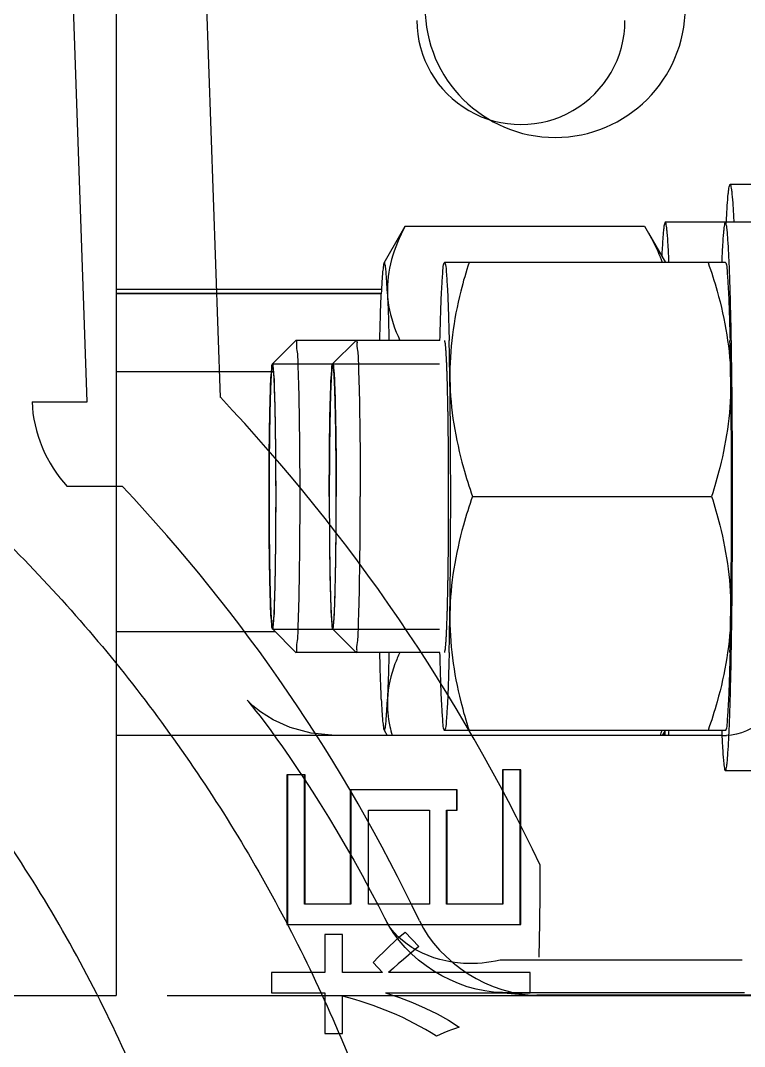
# Model space of a CAD drawing. Extents: x 59521 to 184406, y -1257 to 56672.
# Drawn here: x 73975.96 to 74003.79, y 10338.2 to 10377.66 of the extents above; entities that cross this region are included whole.
import ezdxf

# ---------------------------------------------------------------- set-up
doc = ezdxf.new("R2010")
doc.units = 0
doc.header["$MEASUREMENT"] = 0
doc.layers.get('0').update_dxf_attribs({"linetype": 'CONTINUOUS'})
doc.layers.add('00_BUW_DATUM', color=7, linetype='CONTINUOUS')
doc.layers.add('03-JI-ZHUN-XIAN', color=7, linetype='CONTINUOUS')

# ---------------------------------------------------------------- blocks, each defined once
blk = doc.blocks.new('hu88')
at = {"color": 87, "linetype": 'Continuous'}
for p, q in [((-162.009, -1026.09), (-162.009, -1027.527)), ((-161.327, -1026.09), (-162.009, -1026.09)), ((-161.327, -1027.651), (-161.327, -1026.09)), ((-155.262, -1027.553), (-196.76, -1027.553)), ((-184.228, -1027.564), (-169.474, -1027.564)), ((-167.748, -1027.686), (-169.073, -1027.58)), ((-153.31, -1087.553), (-153.31, -1027.553)), ((-58.036, -1027.553), (-153.31, -1027.553)), ((-168.149, -1027.67), (-177.456, -1027.67)), ((-169.221, -1027.651), (-169.221, -1028.431)), ((-163.662, -1027.651), (-169.221, -1027.651)), ((-159.281, -1027.651), (-161.327, -1027.651)), ((-159.281, -1028.431), (-159.281, -1027.651)), ((-169.221, -1028.431), (-163.77, -1028.431)), ((-163.538, -1028.431), (-163.179, -1028.821)), ((-163.538, -1028.431), (-162.009, -1028.431)), ((-162.009, -1028.431), (-162.009, -1029.894)), ((-161.327, -1029.894), (-161.327, -1028.431)), ((-161.327, -1028.431), (-159.281, -1028.431)), ((-177.37, -1028.906), (-168.063, -1028.906)), ((-164.409, -1029.992), (-164.933, -1029.431)), ((-162.009, -1029.894), (-161.327, -1029.894)), ((-168.854, -1030.285), (-168.854, -1036.236)), ((-159.865, -1030.285), (-168.854, -1030.285)), ((-168.831, -1030.285), (-168.831, -1036.236)), ((-159.888, -1036.041), (-159.888, -1030.285)), ((-159.865, -1036.041), (-159.865, -1030.285)), ((-168.172, -1036.236), (-168.172, -1031.065)), ((-168.172, -1031.065), (-166.005, -1031.065)), ((-168.149, -1036.236), (-168.149, -1031.065)), ((-166.028, -1031.065), (-166.028, -1034.675)), ((-166.005, -1031.065), (-166.005, -1034.675)), ((-165.346, -1034.675), (-165.346, -1031.065)), ((-165.346, -1031.065), (-163.007, -1031.065)), ((-163.007, -1031.065), (-163.007, -1034.675)), ((-162.325, -1035.455), (-162.325, -1031.065)), ((-162.325, -1031.065), (-160.548, -1031.065)), ((-162.302, -1035.455), (-162.302, -1031.065)), ((-160.571, -1031.065), (-160.571, -1036.041)), ((-160.548, -1031.065), (-160.548, -1036.041)), ((-166.418, -1034.675), (-166.418, -1035.455)), ((-166.005, -1034.675), (-166.418, -1034.675)), ((-166.395, -1034.675), (-166.395, -1035.455)), ((-163.007, -1034.675), (-165.346, -1034.675)), ((-166.418, -1035.455), (-162.302, -1035.455)), ((-168.854, -1036.236), (-168.149, -1036.236)), ((-160.571, -1036.041), (-159.865, -1036.041)), ((-176.589, -1037.553), (-176.767, -1037.553)), ((-176.589, -1037.553), (-153.31, -1037.553)), ((-162.529, -1040.747), (-160.215, -1040.747)), ((-159.316, -1041.647), (-165.734, -1041.647)), ((-153.31, -1041.553), (-159.408, -1041.553)), ((-161.496, -1046.747), (-161.497, -1046.186)), ((-161.497, -1047.308), (-161.496, -1046.747)), ((-153.546, -1047.129), (-151.426, -1047.129)), ((-152.188, -1050.384), (-151.24, -1077.553)), ((-150.069, -1050.384), (-152.188, -1050.384)), ((-157.314, -1050.558), (-156.372, -1077.553)), ((-153.31, -1051.553), (-159.316, -1051.553)), ((-159.316, -1051.847), (-165.734, -1051.847)), ((-162.525, -1052.747), (-160.215, -1052.747)), ((-153.31, -1054.553), (-163.496, -1054.553)), ((-153.31, -1054.715), (-163.496, -1054.715))]:
    blk.add_line(p, q, dxfattribs=at)
for points in [[(-166.493, -1026.332), (-166.344, -1026.282), (-166.196, -1026.229), (-166.05, -1026.174), (-165.904, -1026.116), (-165.759, -1026.055), (-165.615, -1025.992)], [(-163.662, -1027.651), (-164.192, -1027.473), (-164.7, -1027.28), (-165.187, -1027.069), (-165.649, -1026.842), (-166.084, -1026.596), (-166.493, -1026.332)], [(-164.933, -1029.431), (-164.735, -1029.269), (-164.538, -1029.106), (-164.343, -1028.94), (-164.15, -1028.772), (-163.959, -1028.602), (-163.77, -1028.431)], [(-163.179, -1028.821), (-163.384, -1029.032), (-163.589, -1029.236), (-163.793, -1029.436), (-163.997, -1029.628), (-164.203, -1029.814), (-164.409, -1029.992)], [(-161.718, -1037.553), (-160.8, -1037.638), (-159.996, -1037.861), (-159.344, -1038.159), (-158.856, -1038.466), (-158.561, -1038.698), (-158.413, -1038.832), (-158.339, -1038.906), (-158.337, -1038.908), (-158.372, -1038.868), (-158.446, -1038.781), (-158.548, -1038.657), (-158.679, -1038.493), (-158.835, -1038.292), (-159.017, -1038.053), (-159.221, -1037.779), (-159.447, -1037.467), (-159.693, -1037.121), (-159.958, -1036.74), (-160.238, -1036.326), (-160.533, -1035.883), (-160.836, -1035.414), (-161.148, -1034.921), (-161.466, -1034.406), (-161.788, -1033.871), (-162.112, -1033.32), (-162.435, -1032.754), (-162.756, -1032.178), (-163.074, -1031.592), (-163.384, -1031.003), (-163.688, -1030.413)]]:
    blk.add_lwpolyline(points, dxfattribs=at)
for centre, radius, start, end in [((-6.545, -1032.564), 163.059, 178.75757, 179.99998), ((-106.231, -1002.561), 65, 205.37866, 223.28794), ((-106.36, -1002.562), 70, 205.37872, 223.28788), ((-170.177, -1065.553), 5, 90.0178, 269.9822), ((-170.18, -1065.553), 5, 270.0178, 89.9822), ((-168.864, -1065.051), 3.999, 359.9826, 180.0174)]:
    blk.add_arc(centre, radius, start, end, dxfattribs=at)
for points, knots in [([(-134.943, -957.197), (-137.363, -958.891), (-141.938, -962.673), (-147.798, -969.359), (-152.517, -976.892), (-155.973, -985.075), (-158.082, -993.702), (-158.791, -1002.552), (-158.083, -1011.403), (-155.974, -1020.03), (-152.517, -1028.213), (-147.798, -1035.746), (-141.938, -1042.432), (-137.363, -1046.214), (-134.943, -1047.908)], [0, 0, 0, 0, 0.083453, 0.16684, 0.250175, 0.333472, 0.416741, 0.499998, 0.583254, 0.666524, 0.749822, 0.833158, 0.916546, 1, 1, 1, 1]), ([(-176.767, -967.553), (-178.213, -967.553), (-181.426, -963.582), (-181.117, -970.842), (-181.018, -974.46), (-180.906, -979.567), (-180.829, -984.499), (-180.763, -990.553), (-180.722, -997.576), (-180.715, -1004.964), (-180.745, -1011.971), (-180.795, -1017.991), (-180.87, -1023.058), (-180.938, -1028.096), (-181.171, -1033.082), (-181.038, -1036.976), (-182.462, -1044.151), (-178.774, -1037.553), (-176.767, -1037.553)], [0, 0, 0, 0, 0.05044, 0.094985, 0.161729, 0.208494, 0.266121, 0.335965, 0.418951, 0.511411, 0.593648, 0.663348, 0.721648, 0.769866, 0.841134, 0.886547, 0.929968, 1, 1, 1, 1]), ([(-139.855, -1052.553), (-142.198, -1050.998), (-146.671, -1047.554), (-152.584, -1041.502), (-157.592, -1034.678), (-161.594, -1027.219), (-164.51, -1019.273), (-166.283, -1010.997), (-166.679, -1005.365), (-166.679, -1002.553)], [0, 0, 0, 0, 0.142835, 0.285681, 0.428537, 0.571399, 0.714266, 0.857134, 1, 1, 1, 1]), ([(-168.063, -1028.906), (-167.601, -1028.81), (-166.005, -1028.613), (-164.112, -1029.46), (-163.637, -1030.519)], [0, 0, 0, 0, 0.288821, 1, 1, 1, 1]), ([(-165.928, -1040.747), (-165.93, -1040.756), (-165.936, -1040.775), (-165.942, -1040.799), (-165.947, -1040.818), (-165.95, -1040.83), (-165.953, -1040.84), (-165.955, -1040.847), (-165.956, -1040.853), (-165.957, -1040.857), (-165.958, -1040.86), (-165.958, -1040.86), (-165.959, -1040.867), (-165.959, -1040.873), (-165.961, -1040.886), (-165.962, -1040.903), (-165.964, -1040.925), (-165.966, -1040.953), (-165.969, -1040.988), (-165.973, -1041.03), (-165.977, -1041.073), (-165.98, -1041.108), (-165.982, -1041.136), (-165.984, -1041.157), (-165.986, -1041.175), (-165.987, -1041.187), (-165.987, -1041.195), (-165.988, -1041.199), (-165.988, -1041.208), (-165.989, -1041.219), (-165.99, -1041.24), (-165.991, -1041.268), (-165.993, -1041.303), (-165.995, -1041.348), (-165.998, -1041.406), (-166.001, -1041.474), (-166.005, -1041.543), (-166.007, -1041.6), (-166.01, -1041.646), (-166.011, -1041.681), (-166.013, -1041.709), (-166.014, -1041.729), (-166.014, -1041.741), (-166.015, -1041.748), (-166.015, -1041.761), (-166.016, -1041.777), (-166.017, -1041.804), (-166.018, -1041.844), (-166.019, -1041.891), (-166.021, -1041.954), (-166.024, -1042.032), (-166.027, -1042.127), (-166.03, -1042.221), (-166.033, -1042.315), (-166.035, -1042.394), (-166.037, -1042.449), (-166.038, -1042.481), (-166.039, -1042.503), (-166.04, -1042.533), (-166.04, -1042.57), (-166.042, -1042.636), (-166.044, -1042.73), (-166.046, -1042.844), (-166.049, -1042.957), (-166.051, -1043.07), (-166.054, -1043.183), (-166.056, -1043.277), (-166.057, -1043.343), (-166.058, -1043.381), (-166.058, -1043.408), (-166.059, -1043.442), (-166.059, -1043.484), (-166.061, -1043.56), (-166.062, -1043.667), (-166.064, -1043.796), (-166.066, -1043.968), (-166.069, -1044.14), (-166.071, -1044.29), (-166.072, -1044.377), (-166.073, -1044.44), (-166.073, -1044.511), (-166.074, -1044.604), (-166.075, -1044.768), (-166.077, -1045.001), (-166.079, -1045.234), (-166.081, -1045.397), (-166.081, -1045.491), (-166.082, -1045.56), (-166.082, -1045.635), (-166.082, -1045.734), (-166.083, -1045.907), (-166.083, -1046.154), (-166.084, -1046.45), (-166.085, -1046.648), (-166.085, -1046.747)], [0, 0, 0, 0, 0.03125, 0.0625, 0.078125, 0.09375, 0.101562, 0.109375, 0.117188, 0.121094, 0.123047, 0.125, 0.126953, 0.128906, 0.132812, 0.140625, 0.148438, 0.15625, 0.171875, 0.1875, 0.203125, 0.21875, 0.226562, 0.234375, 0.242188, 0.246094, 0.248047, 0.25, 0.251953, 0.253906, 0.257812, 0.265625, 0.273438, 0.28125, 0.296875, 0.3125, 0.328125, 0.34375, 0.351562, 0.359375, 0.367188, 0.371094, 0.373047, 0.375, 0.376953, 0.378906, 0.382812, 0.390625, 0.398438, 0.40625, 0.421875, 0.4375, 0.453125, 0.46875, 0.484375, 0.492188, 0.496094, 0.5, 0.503906, 0.507812, 0.515625, 0.53125, 0.546875, 0.5625, 0.578125, 0.59375, 0.609375, 0.617188, 0.621094, 0.625, 0.628906, 0.632812, 0.640625, 0.65625, 0.671875, 0.6875, 0.71875, 0.734375, 0.742188, 0.75, 0.757812, 0.765625, 0.78125, 0.8125, 0.84375, 0.859375, 0.867188, 0.875, 0.882812, 0.890625, 0.90625, 0.9375, 0.96875, 1, 1, 1, 1]), ([(-161.654, -1041.737), (-161.656, -1041.758), (-161.66, -1041.799), (-161.665, -1041.86), (-161.67, -1041.911), (-161.674, -1041.952), (-161.676, -1041.978), (-161.677, -1041.996), (-161.678, -1042.006), (-161.679, -1042.013), (-161.679, -1042.017), (-161.68, -1042.026), (-161.681, -1042.041), (-161.682, -1042.071), (-161.684, -1042.114), (-161.688, -1042.183), (-161.691, -1042.251), (-161.694, -1042.32), (-161.697, -1042.371), (-161.699, -1042.414), (-161.701, -1042.448), (-161.702, -1042.471), (-161.703, -1042.486), (-161.704, -1042.51), (-161.705, -1042.549), (-161.707, -1042.63), (-161.711, -1042.744), (-161.716, -1042.881), (-161.719, -1042.984), (-161.721, -1043.052), (-161.722, -1043.087), (-161.723, -1043.114), (-161.724, -1043.143), (-161.724, -1043.171), (-161.725, -1043.207), (-161.726, -1043.264), (-161.728, -1043.363), (-161.732, -1043.505), (-161.735, -1043.647), (-161.737, -1043.761), (-161.739, -1043.833), (-161.74, -1043.888), (-161.741, -1043.952), (-161.742, -1044.064), (-161.745, -1044.223), (-161.747, -1044.415), (-161.75, -1044.575), (-161.751, -1044.686), (-161.752, -1044.742), (-161.752, -1044.774), (-161.753, -1044.81), (-161.753, -1044.854), (-161.754, -1044.924), (-161.755, -1045.048), (-161.756, -1045.224), (-161.758, -1045.436), (-161.759, -1045.613), (-161.76, -1045.754), (-161.761, -1045.902), (-161.761, -1046.085), (-161.762, -1046.379), (-161.762, -1046.6), (-161.763, -1046.747)], [0, 0, 0, 0, 0.03125, 0.0625, 0.09375, 0.109375, 0.125, 0.132812, 0.136719, 0.140625, 0.142578, 0.144531, 0.148438, 0.15625, 0.171875, 0.1875, 0.21875, 0.234375, 0.25, 0.265625, 0.273438, 0.28125, 0.285156, 0.289062, 0.296875, 0.3125, 0.34375, 0.375, 0.40625, 0.414062, 0.421875, 0.429688, 0.433594, 0.4375, 0.445312, 0.453125, 0.46875, 0.5, 0.53125, 0.546875, 0.5625, 0.570312, 0.578125, 0.59375, 0.625, 0.65625, 0.6875, 0.703125, 0.710938, 0.714844, 0.71875, 0.726562, 0.734375, 0.75, 0.78125, 0.8125, 0.84375, 0.859375, 0.875, 0.90625, 0.9375, 1, 1, 1, 1]), ([(-161.497, -1046.186), (-161.497, -1046.039), (-161.499, -1045.818), (-161.5, -1045.524), (-161.501, -1045.341), (-161.502, -1045.192), (-161.504, -1045.053), (-161.506, -1044.878), (-161.508, -1044.668), (-161.51, -1044.493), (-161.512, -1044.371), (-161.512, -1044.301), (-161.513, -1044.258), (-161.513, -1044.222), (-161.514, -1044.192), (-161.515, -1044.138), (-161.517, -1044.031), (-161.52, -1043.878), (-161.523, -1043.694), (-161.526, -1043.557), (-161.527, -1043.465), (-161.528, -1043.419), (-161.529, -1043.373), (-161.53, -1043.336), (-161.531, -1043.296), (-161.533, -1043.244), (-161.535, -1043.153), (-161.539, -1043.024), (-161.543, -1042.894), (-161.545, -1042.803), (-161.547, -1042.751), (-161.548, -1042.718), (-161.549, -1042.693), (-161.549, -1042.666), (-161.55, -1042.643), (-161.552, -1042.613), (-161.553, -1042.575), (-161.555, -1042.526), (-161.559, -1042.449), (-161.562, -1042.371), (-161.565, -1042.293), (-161.568, -1042.235), (-161.57, -1042.187), (-161.572, -1042.153), (-161.572, -1042.133), (-161.573, -1042.122), (-161.575, -1042.105), (-161.576, -1042.08), (-161.579, -1042.048), (-161.582, -1042.01), (-161.585, -1041.96), (-161.589, -1041.909), (-161.593, -1041.858), (-161.595, -1041.826), (-161.597, -1041.804), (-161.598, -1041.793), (-161.598, -1041.787), (-161.599, -1041.785), (-161.599, -1041.781), (-161.6, -1041.777), (-161.602, -1041.768), (-161.605, -1041.755), (-161.609, -1041.735), (-161.614, -1041.71), (-161.619, -1041.679), (-161.623, -1041.659), (-161.625, -1041.649)], [0, 0, 0, 0, 0.0625, 0.09375, 0.125, 0.140625, 0.15625, 0.1875, 0.21875, 0.25, 0.265625, 0.273438, 0.28125, 0.285156, 0.289062, 0.296875, 0.3125, 0.34375, 0.375, 0.40625, 0.414062, 0.421875, 0.429688, 0.4375, 0.445312, 0.453125, 0.46875, 0.5, 0.53125, 0.546875, 0.554688, 0.5625, 0.566406, 0.570312, 0.578125, 0.585938, 0.59375, 0.609375, 0.625, 0.65625, 0.671875, 0.6875, 0.703125, 0.710938, 0.714844, 0.71875, 0.726562, 0.734375, 0.75, 0.765625, 0.78125, 0.8125, 0.828125, 0.84375, 0.851562, 0.855469, 0.857422, 0.859375, 0.863281, 0.867188, 0.875, 0.890625, 0.90625, 0.9375, 0.96875, 1, 1, 1, 1]), ([(-159.316, -1041.647), (-159.318, -1041.655), (-159.322, -1041.671), (-159.328, -1041.691), (-159.332, -1041.708), (-159.335, -1041.718), (-159.337, -1041.726), (-159.338, -1041.732), (-159.34, -1041.737), (-159.341, -1041.74), (-159.341, -1041.743), (-159.342, -1041.743), (-159.342, -1041.749), (-159.342, -1041.754), (-159.343, -1041.765), (-159.345, -1041.78), (-159.346, -1041.798), (-159.348, -1041.822), (-159.351, -1041.852), (-159.354, -1041.888), (-159.357, -1041.924), (-159.36, -1041.954), (-159.362, -1041.978), (-159.363, -1041.996), (-159.365, -1042.01), (-159.366, -1042.023), (-159.367, -1042.03), (-159.367, -1042.047), (-159.368, -1042.066), (-159.369, -1042.09), (-159.371, -1042.119), (-159.373, -1042.158), (-159.375, -1042.207), (-159.378, -1042.265), (-159.381, -1042.324), (-159.383, -1042.372), (-159.385, -1042.411), (-159.387, -1042.441), (-159.388, -1042.465), (-159.389, -1042.485), (-159.39, -1042.497), (-159.39, -1042.519), (-159.391, -1042.546), (-159.392, -1042.579), (-159.393, -1042.619), (-159.395, -1042.673), (-159.397, -1042.74), (-159.401, -1042.847), (-159.404, -1042.953), (-159.407, -1043.047), (-159.409, -1043.094), (-159.409, -1043.121), (-159.41, -1043.139), (-159.411, -1043.165), (-159.411, -1043.197), (-159.412, -1043.253), (-159.414, -1043.333), (-159.416, -1043.429), (-159.419, -1043.557), (-159.422, -1043.685), (-159.424, -1043.798), (-159.425, -1043.854), (-159.426, -1043.886), (-159.427, -1043.909), (-159.427, -1043.937), (-159.427, -1043.974), (-159.428, -1044.038), (-159.43, -1044.129), (-159.431, -1044.239), (-159.433, -1044.385), (-159.435, -1044.531), (-159.437, -1044.659), (-159.438, -1044.732), (-159.439, -1044.786), (-159.439, -1044.847), (-159.44, -1044.926), (-159.441, -1045.065), (-159.443, -1045.263), (-159.444, -1045.461), (-159.445, -1045.6), (-159.446, -1045.68), (-159.447, -1045.738), (-159.447, -1045.802), (-159.447, -1045.886), (-159.447, -1046.033), (-159.448, -1046.243), (-159.448, -1046.495), (-159.449, -1046.748), (-159.448, -1046.994), (-159.448, -1047.242), (-159.447, -1047.449), (-159.447, -1047.613), (-159.447, -1047.739), (-159.446, -1047.856), (-159.444, -1048.016), (-159.443, -1048.214), (-159.441, -1048.412), (-159.44, -1048.552), (-159.439, -1048.63), (-159.439, -1048.692), (-159.438, -1048.745), (-159.437, -1048.819), (-159.435, -1048.947), (-159.433, -1049.13), (-159.43, -1049.313), (-159.429, -1049.441), (-159.428, -1049.505), (-159.427, -1049.541), (-159.427, -1049.57), (-159.426, -1049.593), (-159.426, -1049.626), (-159.424, -1049.683), (-159.422, -1049.798), (-159.419, -1049.928), (-159.416, -1050.059), (-159.414, -1050.157), (-159.412, -1050.239), (-159.411, -1050.296), (-159.411, -1050.328), (-159.41, -1050.354), (-159.409, -1050.372), (-159.409, -1050.399), (-159.407, -1050.445), (-159.405, -1050.511), (-159.402, -1050.59), (-159.4, -1050.669), (-159.397, -1050.748), (-159.395, -1050.827), (-159.393, -1050.893), (-159.391, -1050.939), (-159.391, -1050.965), (-159.39, -1050.986), (-159.389, -1050.999), (-159.388, -1051.019), (-159.387, -1051.053), (-159.384, -1051.103), (-159.381, -1051.161), (-159.378, -1051.22), (-159.376, -1051.279), (-159.373, -1051.328), (-159.371, -1051.367), (-159.37, -1051.396), (-159.369, -1051.421), (-159.368, -1051.44), (-159.367, -1051.457), (-159.366, -1051.464), (-159.365, -1051.477), (-159.364, -1051.492), (-159.362, -1051.51), (-159.36, -1051.534), (-159.358, -1051.564), (-159.354, -1051.601), (-159.351, -1051.637), (-159.349, -1051.667), (-159.347, -1051.692), (-159.345, -1051.71), (-159.344, -1051.725), (-159.343, -1051.736), (-159.342, -1051.741), (-159.342, -1051.747), (-159.342, -1051.748), (-159.341, -1051.75), (-159.34, -1051.753), (-159.339, -1051.759), (-159.337, -1051.765), (-159.335, -1051.774), (-159.332, -1051.784), (-159.328, -1051.801), (-159.322, -1051.822), (-159.318, -1051.838), (-159.316, -1051.847)], [0, 0, 0, 0, 0.015625, 0.03125, 0.039062, 0.046875, 0.050781, 0.054688, 0.058594, 0.060547, 0.061523, 0.0625, 0.063477, 0.064453, 0.066406, 0.070312, 0.074219, 0.078125, 0.085938, 0.09375, 0.101562, 0.109375, 0.113281, 0.117188, 0.121094, 0.123047, 0.125, 0.126953, 0.128906, 0.132812, 0.136719, 0.140625, 0.148438, 0.15625, 0.164062, 0.171875, 0.175781, 0.179688, 0.183594, 0.185547, 0.1875, 0.189453, 0.191406, 0.195312, 0.199219, 0.203125, 0.210938, 0.21875, 0.234375, 0.242188, 0.246094, 0.248047, 0.25, 0.251953, 0.253906, 0.257812, 0.265625, 0.273438, 0.28125, 0.296875, 0.304688, 0.308594, 0.310547, 0.3125, 0.314453, 0.316406, 0.320312, 0.328125, 0.335938, 0.34375, 0.359375, 0.367188, 0.371094, 0.375, 0.378906, 0.382812, 0.390625, 0.40625, 0.421875, 0.429688, 0.433594, 0.4375, 0.441406, 0.445312, 0.453125, 0.46875, 0.484375, 0.5, 0.515625, 0.53125, 0.546875, 0.554688, 0.5625, 0.570312, 0.578125, 0.59375, 0.609375, 0.617188, 0.621094, 0.625, 0.628906, 0.632812, 0.640625, 0.65625, 0.671875, 0.679688, 0.683594, 0.685547, 0.6875, 0.689453, 0.691406, 0.695312, 0.703125, 0.71875, 0.726562, 0.734375, 0.742188, 0.746094, 0.748047, 0.75, 0.751953, 0.753906, 0.757812, 0.765625, 0.773438, 0.78125, 0.789062, 0.796875, 0.804688, 0.808594, 0.810547, 0.8125, 0.814453, 0.816406, 0.820312, 0.828125, 0.835938, 0.84375, 0.851562, 0.859375, 0.863281, 0.867188, 0.871094, 0.873047, 0.875, 0.876953, 0.878906, 0.882812, 0.886719, 0.890625, 0.898438, 0.90625, 0.914062, 0.921875, 0.925781, 0.929688, 0.933594, 0.935547, 0.936523, 0.9375, 0.938477, 0.939453, 0.941406, 0.945312, 0.949219, 0.953125, 0.960938, 0.96875, 0.984375, 1, 1, 1, 1]), ([(-159.312, -1051.845), (-159.31, -1051.834), (-159.305, -1051.813), (-159.3, -1051.787), (-159.296, -1051.766), (-159.293, -1051.75), (-159.29, -1051.737), (-159.288, -1051.727), (-159.287, -1051.72), (-159.286, -1051.715), (-159.285, -1051.712), (-159.284, -1051.702), (-159.283, -1051.688), (-159.282, -1051.671), (-159.28, -1051.645), (-159.277, -1051.611), (-159.274, -1051.571), (-159.271, -1051.53), (-159.268, -1051.49), (-159.265, -1051.449), (-159.263, -1051.416), (-159.261, -1051.392), (-159.26, -1051.379), (-159.259, -1051.367), (-159.258, -1051.338), (-159.256, -1051.297), (-159.254, -1051.244), (-159.25, -1051.16), (-159.245, -1051.054), (-159.241, -1050.959), (-159.239, -1050.896), (-159.237, -1050.87), (-159.236, -1050.848), (-159.236, -1050.828), (-159.235, -1050.793), (-159.233, -1050.751), (-159.232, -1050.696), (-159.23, -1050.626), (-159.227, -1050.543), (-159.225, -1050.459), (-159.223, -1050.376), (-159.22, -1050.292), (-159.218, -1050.223), (-159.217, -1050.167), (-159.216, -1050.127), (-159.215, -1050.078), (-159.213, -1050.011), (-159.211, -1049.894), (-159.208, -1049.727), (-159.205, -1049.56), (-159.203, -1049.427), (-159.201, -1049.343), (-159.2, -1049.285), (-159.199, -1049.251), (-159.199, -1049.213), (-159.198, -1049.166), (-159.197, -1049.053), (-159.195, -1048.885), (-159.193, -1048.659), (-159.191, -1048.491), (-159.189, -1048.378), (-159.188, -1048.304), (-159.188, -1048.203), (-159.187, -1048.083), (-159.186, -1047.922), (-159.185, -1047.722), (-159.184, -1047.481), (-159.183, -1047.241), (-159.183, -1046.994), (-159.183, -1046.749), (-159.183, -1046.544), (-159.183, -1046.38), (-159.183, -1046.215), (-159.184, -1046.02), (-159.185, -1045.783), (-159.187, -1045.547), (-159.188, -1045.228), (-159.192, -1044.93), (-159.195, -1044.628), (-159.197, -1044.459), (-159.198, -1044.346), (-159.199, -1044.3), (-159.199, -1044.261), (-159.2, -1044.227), (-159.201, -1044.169), (-159.202, -1044.085), (-159.205, -1043.951), (-159.208, -1043.784), (-159.211, -1043.616), (-159.213, -1043.499), (-159.214, -1043.432), (-159.215, -1043.383), (-159.216, -1043.343), (-159.218, -1043.286), (-159.22, -1043.217), (-159.222, -1043.133), (-159.225, -1043.049), (-159.227, -1042.965), (-159.229, -1042.881), (-159.231, -1042.812), (-159.233, -1042.756), (-159.234, -1042.714), (-159.235, -1042.678), (-159.236, -1042.658), (-159.237, -1042.637), (-159.238, -1042.61), (-159.241, -1042.546), (-159.245, -1042.451), (-159.25, -1042.345), (-159.253, -1042.26), (-159.255, -1042.207), (-159.257, -1042.165), (-159.258, -1042.136), (-159.259, -1042.124), (-159.26, -1042.11), (-159.262, -1042.087), (-159.265, -1042.052), (-159.268, -1042.012), (-159.271, -1041.971), (-159.274, -1041.93), (-159.277, -1041.889), (-159.279, -1041.855), (-159.281, -1041.828), (-159.283, -1041.811), (-159.284, -1041.797), (-159.285, -1041.786), (-159.285, -1041.784), (-159.286, -1041.778), (-159.288, -1041.771), (-159.29, -1041.76), (-159.293, -1041.747), (-159.296, -1041.731), (-159.3, -1041.709), (-159.305, -1041.682), (-159.31, -1041.66), (-159.312, -1041.649)], [0, 0, 0, 0, 0.015625, 0.03125, 0.039062, 0.046875, 0.054688, 0.058594, 0.0625, 0.064453, 0.066406, 0.068359, 0.070312, 0.074219, 0.078125, 0.085938, 0.09375, 0.101562, 0.109375, 0.117188, 0.125, 0.128906, 0.130859, 0.132812, 0.136719, 0.140625, 0.148438, 0.15625, 0.171875, 0.1875, 0.191406, 0.195312, 0.197266, 0.199219, 0.203125, 0.207031, 0.210938, 0.21875, 0.226562, 0.234375, 0.242188, 0.25, 0.257812, 0.261719, 0.265625, 0.269531, 0.273438, 0.28125, 0.296875, 0.3125, 0.320312, 0.328125, 0.332031, 0.333984, 0.335938, 0.339844, 0.34375, 0.359375, 0.375, 0.390625, 0.394531, 0.398438, 0.40625, 0.414062, 0.421875, 0.4375, 0.453125, 0.46875, 0.484375, 0.5, 0.515625, 0.523438, 0.53125, 0.546875, 0.5625, 0.578125, 0.59375, 0.625, 0.640625, 0.65625, 0.660156, 0.664062, 0.666016, 0.667969, 0.671875, 0.679688, 0.6875, 0.703125, 0.71875, 0.726562, 0.730469, 0.734375, 0.738281, 0.742188, 0.75, 0.757812, 0.765625, 0.773438, 0.78125, 0.789062, 0.792969, 0.796875, 0.800781, 0.802734, 0.804688, 0.808594, 0.8125, 0.828125, 0.84375, 0.851562, 0.859375, 0.863281, 0.867188, 0.869141, 0.871094, 0.875, 0.882812, 0.890625, 0.898438, 0.90625, 0.914062, 0.921875, 0.925781, 0.929688, 0.931641, 0.933594, 0.935547, 0.9375, 0.941406, 0.945312, 0.953125, 0.960938, 0.96875, 0.984375, 1, 1, 1, 1]), ([(-166.085, -1046.747), (-166.084, -1046.941), (-166.084, -1047.232), (-166.083, -1047.573), (-166.082, -1047.766), (-166.082, -1047.914), (-166.081, -1048.052), (-166.079, -1048.239), (-166.078, -1048.473), (-166.076, -1048.706), (-166.074, -1048.87), (-166.074, -1048.963), (-166.073, -1049.035), (-166.072, -1049.097), (-166.071, -1049.184), (-166.069, -1049.335), (-166.067, -1049.507), (-166.064, -1049.679), (-166.062, -1049.809), (-166.061, -1049.916), (-166.06, -1049.992), (-166.059, -1050.035), (-166.059, -1050.068), (-166.058, -1050.096), (-166.057, -1050.135), (-166.056, -1050.202), (-166.053, -1050.336), (-166.05, -1050.49), (-166.046, -1050.644), (-166.044, -1050.74), (-166.043, -1050.817), (-166.041, -1050.874), (-166.04, -1050.922), (-166.04, -1050.96), (-166.039, -1050.991), (-166.038, -1051.012), (-166.037, -1051.044), (-166.036, -1051.082), (-166.035, -1051.129), (-166.033, -1051.191), (-166.03, -1051.268), (-166.027, -1051.361), (-166.024, -1051.454), (-166.022, -1051.531), (-166.02, -1051.593), (-166.018, -1051.64), (-166.017, -1051.678), (-166.016, -1051.706), (-166.016, -1051.721), (-166.015, -1051.734), (-166.015, -1051.741), (-166.014, -1051.753), (-166.013, -1051.773), (-166.012, -1051.802), (-166.01, -1051.837), (-166.008, -1051.883), (-166.005, -1051.94), (-166.002, -1052.009), (-165.998, -1052.079), (-165.996, -1052.136), (-165.993, -1052.182), (-165.992, -1052.217), (-165.99, -1052.246), (-165.989, -1052.266), (-165.989, -1052.277), (-165.988, -1052.287), (-165.988, -1052.291), (-165.987, -1052.299), (-165.986, -1052.311), (-165.985, -1052.329), (-165.983, -1052.35), (-165.98, -1052.379), (-165.977, -1052.415), (-165.974, -1052.457), (-165.97, -1052.5), (-165.967, -1052.536), (-165.964, -1052.564), (-165.963, -1052.586), (-165.961, -1052.603), (-165.96, -1052.616), (-165.959, -1052.623), (-165.959, -1052.629), (-165.958, -1052.63), (-165.958, -1052.633), (-165.957, -1052.637), (-165.955, -1052.643), (-165.953, -1052.651), (-165.951, -1052.661), (-165.947, -1052.673), (-165.942, -1052.693), (-165.936, -1052.717), (-165.93, -1052.737), (-165.928, -1052.747)], [0, 0, 0, 0, 0.0625, 0.09375, 0.109375, 0.125, 0.140625, 0.15625, 0.1875, 0.21875, 0.234375, 0.242188, 0.25, 0.257812, 0.265625, 0.28125, 0.3125, 0.328125, 0.34375, 0.359375, 0.367188, 0.371094, 0.375, 0.378906, 0.382812, 0.390625, 0.40625, 0.4375, 0.453125, 0.46875, 0.476562, 0.484375, 0.492188, 0.496094, 0.5, 0.503906, 0.507812, 0.515625, 0.523438, 0.53125, 0.546875, 0.5625, 0.578125, 0.59375, 0.601562, 0.609375, 0.617188, 0.621094, 0.623047, 0.625, 0.626953, 0.628906, 0.632812, 0.640625, 0.648438, 0.65625, 0.671875, 0.6875, 0.703125, 0.71875, 0.726562, 0.734375, 0.742188, 0.746094, 0.748047, 0.75, 0.751953, 0.753906, 0.757812, 0.765625, 0.773438, 0.78125, 0.796875, 0.8125, 0.828125, 0.84375, 0.851562, 0.859375, 0.867188, 0.871094, 0.873047, 0.875, 0.876953, 0.878906, 0.882812, 0.890625, 0.898438, 0.90625, 0.921875, 0.9375, 0.96875, 1, 1, 1, 1]), ([(-161.763, -1046.747), (-161.762, -1046.915), (-161.762, -1047.167), (-161.761, -1047.461), (-161.761, -1047.629), (-161.76, -1047.756), (-161.759, -1047.876), (-161.758, -1048.038), (-161.756, -1048.239), (-161.755, -1048.441), (-161.754, -1048.582), (-161.753, -1048.662), (-161.753, -1048.725), (-161.752, -1048.778), (-161.751, -1048.853), (-161.749, -1048.983), (-161.747, -1049.131), (-161.745, -1049.28), (-161.743, -1049.391), (-161.742, -1049.484), (-161.741, -1049.549), (-161.74, -1049.585), (-161.74, -1049.615), (-161.739, -1049.638), (-161.739, -1049.67), (-161.737, -1049.727), (-161.735, -1049.84), (-161.732, -1049.97), (-161.729, -1050.099), (-161.727, -1050.196), (-161.725, -1050.277), (-161.724, -1050.334), (-161.723, -1050.366), (-161.723, -1050.392), (-161.722, -1050.41), (-161.721, -1050.437), (-161.72, -1050.483), (-161.718, -1050.549), (-161.715, -1050.628), (-161.712, -1050.707), (-161.71, -1050.787), (-161.707, -1050.866), (-161.705, -1050.932), (-161.704, -1050.978), (-161.703, -1051.004), (-161.702, -1051.026), (-161.701, -1051.038), (-161.7, -1051.059), (-161.699, -1051.093), (-161.696, -1051.142), (-161.693, -1051.201), (-161.69, -1051.26), (-161.687, -1051.319), (-161.685, -1051.368), (-161.683, -1051.407), (-161.681, -1051.436), (-161.68, -1051.461), (-161.679, -1051.478), (-161.678, -1051.488), (-161.678, -1051.496), (-161.678, -1051.499), (-161.677, -1051.505), (-161.676, -1051.515), (-161.675, -1051.53), (-161.673, -1051.547), (-161.671, -1051.57), (-161.668, -1051.598), (-161.665, -1051.632), (-161.662, -1051.667), (-161.659, -1051.695), (-161.657, -1051.718), (-161.656, -1051.735), (-161.654, -1051.749), (-161.653, -1051.76), (-161.653, -1051.765), (-161.653, -1051.77), (-161.652, -1051.77), (-161.652, -1051.772), (-161.651, -1051.775), (-161.649, -1051.779), (-161.648, -1051.784), (-161.645, -1051.79), (-161.643, -1051.798), (-161.638, -1051.81), (-161.633, -1051.826), (-161.628, -1051.839), (-161.626, -1051.845)], [0, 0, 0, 0, 0.0625, 0.09375, 0.109375, 0.125, 0.140625, 0.15625, 0.1875, 0.21875, 0.234375, 0.242188, 0.25, 0.257812, 0.265625, 0.28125, 0.3125, 0.328125, 0.34375, 0.359375, 0.367188, 0.371094, 0.375, 0.378906, 0.382812, 0.390625, 0.40625, 0.4375, 0.453125, 0.46875, 0.484375, 0.492188, 0.496094, 0.5, 0.503906, 0.507812, 0.515625, 0.53125, 0.546875, 0.5625, 0.578125, 0.59375, 0.609375, 0.617188, 0.621094, 0.625, 0.628906, 0.632812, 0.640625, 0.65625, 0.671875, 0.6875, 0.703125, 0.71875, 0.726562, 0.734375, 0.742188, 0.746094, 0.748047, 0.75, 0.751953, 0.753906, 0.757812, 0.765625, 0.773438, 0.78125, 0.796875, 0.8125, 0.828125, 0.84375, 0.851562, 0.859375, 0.867188, 0.871094, 0.873047, 0.875, 0.876953, 0.878906, 0.882812, 0.890625, 0.898438, 0.90625, 0.921875, 0.9375, 0.96875, 1, 1, 1, 1]), ([(-161.604, -1051.757), (-161.601, -1051.718), (-161.596, -1051.66), (-161.59, -1051.593), (-161.587, -1051.554), (-161.584, -1051.525), (-161.582, -1051.496), (-161.58, -1051.475), (-161.579, -1051.46), (-161.578, -1051.453), (-161.577, -1051.445), (-161.577, -1051.427), (-161.576, -1051.408), (-161.574, -1051.375), (-161.572, -1051.334), (-161.569, -1051.268), (-161.565, -1051.186), (-161.561, -1051.105), (-161.558, -1051.039), (-161.556, -1050.998), (-161.555, -1050.966), (-161.554, -1050.945), (-161.553, -1050.929), (-161.552, -1050.908), (-161.551, -1050.869), (-161.549, -1050.813), (-161.547, -1050.724), (-161.543, -1050.613), (-161.54, -1050.501), (-161.537, -1050.412), (-161.535, -1050.346), (-161.534, -1050.29), (-161.533, -1050.251), (-161.532, -1050.228), (-161.531, -1050.213), (-161.531, -1050.192), (-161.53, -1050.165), (-161.53, -1050.119), (-161.528, -1050.052), (-161.527, -1049.972), (-161.525, -1049.865), (-161.522, -1049.732), (-161.519, -1049.598), (-161.517, -1049.492), (-161.516, -1049.425), (-161.515, -1049.379), (-161.515, -1049.351), (-161.514, -1049.32), (-161.514, -1049.281), (-161.513, -1049.189), (-161.511, -1049.051), (-161.509, -1048.866), (-161.507, -1048.681), (-161.505, -1048.527), (-161.503, -1048.42), (-161.503, -1048.358), (-161.502, -1048.29), (-161.502, -1048.207), (-161.501, -1048.074), (-161.5, -1047.907), (-161.499, -1047.641), (-161.497, -1047.441), (-161.497, -1047.308)], [0, 0, 0, 0, 0.0625, 0.09375, 0.109375, 0.125, 0.140625, 0.15625, 0.160156, 0.164062, 0.167969, 0.171875, 0.179688, 0.1875, 0.203125, 0.21875, 0.25, 0.28125, 0.296875, 0.3125, 0.320312, 0.328125, 0.332031, 0.335938, 0.34375, 0.359375, 0.375, 0.40625, 0.4375, 0.453125, 0.46875, 0.484375, 0.492188, 0.496094, 0.5, 0.503906, 0.507812, 0.515625, 0.53125, 0.546875, 0.5625, 0.59375, 0.625, 0.640625, 0.65625, 0.664062, 0.667969, 0.671875, 0.679688, 0.6875, 0.71875, 0.75, 0.78125, 0.8125, 0.828125, 0.835938, 0.84375, 0.859375, 0.875, 0.90625, 0.9375, 1, 1, 1, 1]), ([(-174.182, -1076.553), (-175.942, -1076.553), (-179.099, -1075.686), (-182.646, -1072.491), (-184.5, -1067.901), (-184.366, -1064.428), (-184.366, -1062.553)], [0, 0, 0, 0, 0.269624, 0.473856, 0.712825, 1, 1, 1, 1])]:
    blk.add_open_spline(points, degree=3, knots=knots, dxfattribs=at)
for points in [[(-165.615, -1025.992), (-164.51, -1026.688), (-163.275, -1027.202), (-162.009, -1027.527)], [(-164.958, -1030.42), (-165.721, -1028.811), (-167.692, -1027.564), (-169.473, -1027.564)], [(-168.149, -1027.67), (-166.37, -1027.67), (-164.402, -1028.913), (-163.637, -1030.519)], [(-161.626, -1041.649), (-161.631, -1041.647), (-161.64, -1041.649), (-161.65, -1041.706), (-161.654, -1041.737)], [(-150.069, -1050.384), (-150.11, -1049.209), (-150.621, -1047.985), (-151.426, -1047.129)], [(-161.625, -1051.845), (-161.622, -1051.84), (-161.615, -1051.827), (-161.608, -1051.78), (-161.604, -1051.757)]]:
    blk.add_open_spline(points, degree=3, dxfattribs=at)
at = {"layer": '00_BUW_DATUM', "color": 87, "linetype": 'Continuous'}
for p, q in [((-179.223, -1036.197), (-176.724, -1036.197)), ((-176.73, -1037.747), (-176.735, -1037.756)), ((-176.729, -1037.747), (-165.928, -1037.747)), ((-174.304, -1037.553), (-174.416, -1037.747)), ((-174.41, -1037.553), (-174.41, -1037.738)), ((-174.368, -1037.553), (-174.369, -1037.665)), ((-165.928, -1037.747), (-165.917, -1037.756)), ((-163.603, -1037.756), (-163.721, -1037.553)), ((-165.752, -1040.747), (-162.529, -1040.747)), ((-162.525, -1040.749), (-162.529, -1040.747)), ((-162.525, -1040.749), (-161.626, -1041.649)), ((-160.211, -1040.749), (-159.312, -1041.649)), ((-159.316, -1041.647), (-159.312, -1041.649)), ((-167.003, -1046.747), (-176.193, -1046.747)), ((-162.525, -1052.745), (-161.626, -1051.845)), ((-160.211, -1052.745), (-159.312, -1051.845)), ((-159.312, -1051.845), (-159.316, -1051.847)), ((-165.752, -1052.747), (-162.529, -1052.747)), ((-162.525, -1052.745), (-162.529, -1052.747)), ((-176.73, -1055.747), (-176.735, -1055.738)), ((-176.729, -1055.747), (-165.928, -1055.747)), ((-173.766, -1056.874), (-174.416, -1055.747)), ((-165.917, -1055.738), (-165.928, -1055.747)), ((-163.603, -1055.738), (-164.258, -1056.874)), ((-173.607, -1057.139), (-173.766, -1056.874)), ((-164.418, -1057.139), (-173.607, -1057.139)), ((-164.258, -1056.874), (-164.418, -1057.139)), ((-179.223, -1057.297), (-174.41, -1057.297)), ((-176.76, -1057.296), (-176.761, -1057.314)), ((-181.922, -1058.747), (-176.91, -1058.747))]:
    blk.add_line(p, q, dxfattribs=at)
for centre, radius, start, end in [((-122.344, -1039.978), 52.259, 177.3373, 177.5512), ((-169.26, -1039.479), 5.32, 158.7674, 160.995), ((78.306, -1045.348), 255.298, 178.96705, 179.30383), ((11.901, -1045.075), 188.85, 178.68609, 179.14178), ((22.697, -1045.075), 188.85, 178.68609, 179.14178), ((201.909, -1046.747), 378.909, 179.31937, 180.68068), ((137.985, -1046.747), 314.946, 179.18132, 180.81868), ((148.782, -1046.747), 314.946, 179.18132, 180.81868), ((90.703, -1047.959), 267.697, 180.70404, 181.02515), ((-1.817, -1048.678), 175.13, 180.84037, 181.33176), ((8.98, -1048.678), 175.13, 180.84037, 181.33176)]:
    blk.add_arc(centre, radius, start, end, dxfattribs=at)
for points, knots in [([(-176.724, -1036.197), (-176.733, -1036.197), (-176.748, -1036.23), (-176.76, -1036.283), (-176.777, -1036.383), (-176.8, -1036.583), (-176.827, -1036.929), (-176.856, -1037.448), (-176.884, -1038.103), (-176.909, -1038.883), (-176.932, -1039.778), (-176.945, -1040.412), (-176.951, -1040.745)], [0, 0, 0, 0, 0.005572, 0.018699, 0.039979, 0.069449, 0.152635, 0.267187, 0.411479, 0.583435, 0.780562, 1, 1, 1, 1]), ([(-176.58, -1037.745), (-176.59, -1037.523), (-176.608, -1037.138), (-176.638, -1036.694), (-176.665, -1036.437), (-176.683, -1036.308), (-176.698, -1036.242), (-176.714, -1036.197), (-176.724, -1036.197)], [0, 0, 0, 0, 0.428142, 0.740276, 0.851025, 0.930953, 0.980024, 1, 1, 1, 1]), ([(-176.928, -1042.247), (-176.911, -1041.102), (-176.649, -1039.57), (-176.184, -1038.112), (-176.057, -1037.747)], [0, 0, 0, 0, 0.747711, 1, 1, 1, 1]), ([(-176.9, -1040.745), (-176.891, -1040.352), (-176.869, -1039.656), (-176.841, -1038.754), (-176.788, -1038.159), (-176.775, -1037.855), (-176.74, -1037.766)], [0, 0, 0, 0, 0.39518, 0.700423, 0.904416, 1, 1, 1, 1]), ([(-176.74, -1037.766), (-176.739, -1037.764), (-176.737, -1037.761), (-176.736, -1037.758), (-176.735, -1037.756)], [0, 0, 0, 0, 0.537164, 1, 1, 1, 1]), ([(-166.132, -1042.247), (-166.115, -1041.107), (-166.329, -1039.575), (-166.751, -1038.112), (-166.867, -1037.747)], [0, 0, 0, 0, 0.748505, 1, 1, 1, 1]), ([(-166.103, -1040.745), (-166.094, -1040.352), (-166.073, -1039.656), (-166.044, -1038.754), (-165.992, -1038.159), (-165.979, -1037.855), (-165.943, -1037.766)], [0, 0, 0, 0, 0.39518, 0.700423, 0.904416, 1, 1, 1, 1]), ([(-165.943, -1037.766), (-165.941, -1037.761), (-165.938, -1037.753), (-165.931, -1037.747), (-165.928, -1037.747)], [0, 0, 0, 0, 0.643377, 1, 1, 1, 1]), ([(-165.917, -1037.756), (-165.916, -1037.758), (-165.915, -1037.761), (-165.913, -1037.764), (-165.912, -1037.766)], [0, 0, 0, 0, 0.462836, 1, 1, 1, 1]), ([(-165.912, -1037.766), (-165.877, -1037.855), (-165.864, -1038.159), (-165.811, -1038.754), (-165.783, -1039.656), (-165.762, -1040.352), (-165.752, -1040.745)], [0, 0, 0, 0, 0.095584, 0.299577, 0.60482, 1, 1, 1, 1]), ([(-163.732, -1038.953), (-163.716, -1038.601), (-163.761, -1038.124), (-163.88, -1037.667), (-163.914, -1037.553)], [0, 0, 0, 0, 0.746264, 1, 1, 1, 1]), ([(-163.603, -1037.756), (-163.606, -1037.751), (-163.634, -1037.744), (-163.637, -1037.812), (-163.659, -1037.883), (-163.678, -1038.094), (-163.708, -1038.447), (-163.723, -1038.766), (-163.732, -1038.953)], [0, 0, 0, 0, 0.014558, 0.049248, 0.119332, 0.225449, 0.544262, 1, 1, 1, 1]), ([(-163.496, -1038.953), (-163.504, -1038.792), (-163.519, -1038.511), (-163.541, -1038.148), (-163.571, -1037.913), (-163.584, -1037.79), (-163.603, -1037.756)], [0, 0, 0, 0, 0.400405, 0.702889, 0.903344, 1, 1, 1, 1]), ([(-164.211, -1040.747), (-164.142, -1040.601), (-163.897, -1040.031), (-163.753, -1039.412), (-163.732, -1038.953)], [0, 0, 0, 0, 0.259017, 1, 1, 1, 1]), ([(-163.79, -1040.745), (-163.786, -1040.574), (-163.771, -1039.977), (-163.751, -1039.379), (-163.732, -1038.953)], [0, 0, 0, 0, 0.285815, 1, 1, 1, 1]), ([(-163.496, -1038.953), (-163.491, -1039.08), (-163.466, -1039.677), (-163.45, -1040.275), (-163.439, -1040.745)], [0, 0, 0, 0, 0.212586, 1, 1, 1, 1]), ([(-162.529, -1040.747), (-162.569, -1040.747), (-162.544, -1040.986), (-162.612, -1041.243), (-162.613, -1041.835), (-162.646, -1042.553), (-162.661, -1043.458), (-162.681, -1044.869), (-162.686, -1045.981), (-162.686, -1046.747)], [0, 0, 0, 0, 0.019861, 0.076917, 0.169337, 0.293623, 0.445031, 0.617726, 1, 1, 1, 1]), ([(-160.215, -1040.747), (-160.255, -1040.747), (-160.23, -1040.986), (-160.298, -1041.243), (-160.299, -1041.835), (-160.332, -1042.553), (-160.347, -1043.458), (-160.368, -1044.869), (-160.376, -1046.747), (-160.368, -1048.625), (-160.347, -1050.036), (-160.332, -1050.94), (-160.299, -1051.658), (-160.298, -1052.25), (-160.23, -1052.508), (-160.255, -1052.747), (-160.215, -1052.747)], [0, 0, 0, 0, 0.00993, 0.038459, 0.084668, 0.146812, 0.222513, 0.308868, 0.5, 0.691132, 0.777487, 0.853188, 0.915332, 0.961541, 0.99007, 1, 1, 1, 1]), ([(-161.626, -1041.649), (-161.645, -1041.63), (-161.663, -1041.857), (-161.684, -1042.015), (-161.706, -1042.537), (-161.734, -1043.422), (-161.757, -1044.876), (-161.763, -1046.086), (-161.763, -1046.747)], [0, 0, 0, 0, 0.015541, 0.069502, 0.160294, 0.284377, 0.611662, 1, 1, 1, 1]), ([(-161.496, -1046.747), (-161.496, -1046.107), (-161.503, -1044.921), (-161.52, -1043.52), (-161.554, -1042.608), (-161.562, -1042.125), (-161.607, -1041.841), (-161.597, -1041.678), (-161.626, -1041.649)], [0, 0, 0, 0, 0.376421, 0.697426, 0.821888, 0.915859, 0.97589, 1, 1, 1, 1]), ([(-159.316, -1041.647), (-159.349, -1041.647), (-159.328, -1041.85), (-159.386, -1042.069), (-159.387, -1042.572), (-159.415, -1043.182), (-159.427, -1043.951), (-159.445, -1045.151), (-159.452, -1046.747), (-159.445, -1048.343), (-159.427, -1049.543), (-159.415, -1050.311), (-159.387, -1050.922), (-159.386, -1051.425), (-159.328, -1051.644), (-159.349, -1051.847), (-159.316, -1051.847)], [0, 0, 0, 0, 0.00993, 0.038459, 0.084668, 0.146812, 0.222513, 0.308868, 0.5, 0.691132, 0.777487, 0.853188, 0.915332, 0.961541, 0.99007, 1, 1, 1, 1]), ([(-159.312, -1041.649), (-159.283, -1041.678), (-159.294, -1041.841), (-159.248, -1042.125), (-159.24, -1042.608), (-159.206, -1043.52), (-159.189, -1044.921), (-159.178, -1046.747), (-159.189, -1048.572), (-159.206, -1049.974), (-159.24, -1050.886), (-159.248, -1051.368), (-159.294, -1051.653), (-159.283, -1051.816), (-159.312, -1051.845)], [0, 0, 0, 0, 0.012059, 0.042076, 0.089063, 0.151295, 0.311801, 0.5, 0.688199, 0.848705, 0.910937, 0.957924, 0.987941, 1, 1, 1, 1]), ([(-176.193, -1046.747), (-176.309, -1046.382), (-176.731, -1044.919), (-176.945, -1043.387), (-176.928, -1042.247)], [0, 0, 0, 0, 0.251495, 1, 1, 1, 1]), ([(-167.003, -1046.747), (-166.876, -1046.382), (-166.411, -1044.924), (-166.149, -1043.392), (-166.132, -1042.247)], [0, 0, 0, 0, 0.252289, 1, 1, 1, 1]), ([(-176.928, -1051.247), (-176.945, -1050.107), (-176.731, -1048.575), (-176.309, -1047.112), (-176.193, -1046.747)], [0, 0, 0, 0, 0.748505, 1, 1, 1, 1]), ([(-166.132, -1051.247), (-166.149, -1050.102), (-166.411, -1048.57), (-166.876, -1047.112), (-167.003, -1046.747)], [0, 0, 0, 0, 0.747711, 1, 1, 1, 1]), ([(-162.529, -1052.747), (-162.569, -1052.747), (-162.544, -1052.508), (-162.612, -1052.25), (-162.613, -1051.658), (-162.646, -1050.94), (-162.661, -1050.036), (-162.681, -1048.625), (-162.686, -1047.512), (-162.686, -1046.747)], [0, 0, 0, 0, 0.019861, 0.076917, 0.169337, 0.293623, 0.445031, 0.617726, 1, 1, 1, 1]), ([(-161.626, -1051.845), (-161.645, -1051.864), (-161.663, -1051.637), (-161.684, -1051.479), (-161.706, -1050.956), (-161.734, -1050.072), (-161.757, -1048.617), (-161.763, -1047.408), (-161.763, -1046.747)], [0, 0, 0, 0, 0.015541, 0.069502, 0.160294, 0.284377, 0.611662, 1, 1, 1, 1]), ([(-161.496, -1046.747), (-161.496, -1047.387), (-161.503, -1048.572), (-161.52, -1049.974), (-161.554, -1050.886), (-161.562, -1051.369), (-161.607, -1051.653), (-161.597, -1051.816), (-161.626, -1051.845)], [0, 0, 0, 0, 0.376421, 0.697426, 0.821888, 0.915859, 0.97589, 1, 1, 1, 1]), ([(-176.057, -1055.747), (-176.184, -1055.382), (-176.649, -1053.924), (-176.911, -1052.392), (-176.928, -1051.247)], [0, 0, 0, 0, 0.252289, 1, 1, 1, 1]), ([(-166.867, -1055.747), (-166.751, -1055.382), (-166.329, -1053.919), (-166.115, -1052.387), (-166.132, -1051.247)], [0, 0, 0, 0, 0.251495, 1, 1, 1, 1]), ([(-176.951, -1052.748), (-176.945, -1053.082), (-176.932, -1053.716), (-176.909, -1054.611), (-176.884, -1055.391), (-176.856, -1056.046), (-176.827, -1056.565), (-176.8, -1056.911), (-176.777, -1057.111), (-176.76, -1057.211), (-176.748, -1057.263), (-176.733, -1057.297), (-176.724, -1057.297)], [0, 0, 0, 0, 0.219438, 0.416565, 0.58852, 0.732813, 0.847364, 0.930551, 0.960021, 0.981301, 0.994428, 1, 1, 1, 1]), ([(-176.74, -1055.727), (-176.775, -1055.639), (-176.788, -1055.334), (-176.841, -1054.74), (-176.869, -1053.837), (-176.891, -1053.142), (-176.9, -1052.749)], [0, 0, 0, 0, 0.095584, 0.299577, 0.60482, 1, 1, 1, 1]), ([(-165.943, -1055.727), (-165.979, -1055.639), (-165.992, -1055.334), (-166.044, -1054.74), (-166.073, -1053.837), (-166.094, -1053.142), (-166.103, -1052.749)], [0, 0, 0, 0, 0.095584, 0.299577, 0.60482, 1, 1, 1, 1]), ([(-165.752, -1052.749), (-165.762, -1053.142), (-165.783, -1053.837), (-165.811, -1054.74), (-165.864, -1055.334), (-165.877, -1055.639), (-165.912, -1055.727)], [0, 0, 0, 0, 0.39518, 0.700423, 0.904416, 1, 1, 1, 1]), ([(-163.732, -1054.541), (-163.739, -1054.39), (-163.803, -1053.77), (-164.01, -1053.172), (-164.211, -1052.747)], [0, 0, 0, 0, 0.243656, 1, 1, 1, 1]), ([(-163.732, -1054.541), (-163.738, -1054.414), (-163.762, -1053.817), (-163.779, -1053.219), (-163.79, -1052.749)], [0, 0, 0, 0, 0.212586, 1, 1, 1, 1]), ([(-163.439, -1052.749), (-163.443, -1052.919), (-163.458, -1053.517), (-163.477, -1054.115), (-163.496, -1054.541)], [0, 0, 0, 0, 0.285815, 1, 1, 1, 1]), ([(-164.418, -1057.139), (-164.2, -1056.73), (-163.834, -1055.896), (-163.712, -1054.981), (-163.732, -1054.541)], [0, 0, 0, 0, 0.512362, 1, 1, 1, 1]), ([(-163.732, -1054.541), (-163.723, -1054.728), (-163.708, -1055.047), (-163.678, -1055.399), (-163.659, -1055.61), (-163.637, -1055.682), (-163.634, -1055.75), (-163.606, -1055.743), (-163.603, -1055.738)], [0, 0, 0, 0, 0.455738, 0.774551, 0.880668, 0.950752, 0.985442, 1, 1, 1, 1]), ([(-163.603, -1055.738), (-163.584, -1055.704), (-163.571, -1055.581), (-163.541, -1055.346), (-163.519, -1054.982), (-163.504, -1054.702), (-163.496, -1054.541)], [0, 0, 0, 0, 0.096656, 0.297111, 0.599595, 1, 1, 1, 1]), ([(-176.735, -1055.738), (-176.736, -1055.736), (-176.737, -1055.733), (-176.739, -1055.729), (-176.74, -1055.727)], [0, 0, 0, 0, 0.462836, 1, 1, 1, 1]), ([(-176.724, -1057.297), (-176.714, -1057.297), (-176.698, -1057.252), (-176.683, -1057.186), (-176.665, -1057.057), (-176.638, -1056.799), (-176.608, -1056.355), (-176.59, -1055.971), (-176.58, -1055.748)], [0, 0, 0, 0, 0.019974, 0.069046, 0.148974, 0.259724, 0.571859, 1, 1, 1, 1]), ([(-174.554, -1055.749), (-174.545, -1055.971), (-174.526, -1056.355), (-174.496, -1056.8), (-174.47, -1057.057), (-174.452, -1057.186), (-174.437, -1057.252), (-174.421, -1057.297), (-174.41, -1057.297)], [0, 0, 0, 0, 0.428141, 0.740276, 0.851024, 0.930951, 0.980023, 1, 1, 1, 1]), ([(-174.41, -1057.297), (-174.377, -1057.254), (-174.361, -1057.138), (-174.338, -1056.923), (-174.313, -1056.647), (-174.294, -1056.318), (-174.282, -1056.098), (-174.277, -1055.988)], [0, 0, 0, 0, 0.123701, 0.2493, 0.499321, 0.749716, 1, 1, 1, 1]), ([(-173.766, -1056.874), (-173.819, -1056.782), (-174.019, -1056.419), (-174.19, -1056.039), (-174.29, -1055.747)], [0, 0, 0, 0, 0.256284, 1, 1, 1, 1]), ([(-165.928, -1055.747), (-165.931, -1055.747), (-165.938, -1055.74), (-165.941, -1055.733), (-165.943, -1055.727)], [0, 0, 0, 0, 0.356623, 1, 1, 1, 1]), ([(-165.912, -1055.727), (-165.913, -1055.729), (-165.915, -1055.733), (-165.916, -1055.736), (-165.917, -1055.738)], [0, 0, 0, 0, 0.537164, 1, 1, 1, 1]), ([(-177.059, -1057.298), (-177.049, -1057.507), (-177.03, -1057.867), (-176.998, -1058.283), (-176.971, -1058.523), (-176.952, -1058.643), (-176.937, -1058.706), (-176.92, -1058.747), (-176.91, -1058.747)], [0, 0, 0, 0, 0.428649, 0.740167, 0.850556, 0.93025, 0.979357, 1, 1, 1, 1]), ([(-176.761, -1057.314), (-176.771, -1057.521), (-176.79, -1057.877), (-176.822, -1058.288), (-176.848, -1058.526), (-176.868, -1058.644), (-176.882, -1058.707), (-176.9, -1058.747), (-176.91, -1058.747)], [0, 0, 0, 0, 0.428669, 0.740149, 0.850519, 0.930203, 0.979314, 1, 1, 1, 1])]:
    blk.add_open_spline(points, degree=3, knots=knots, dxfattribs=at)
at = {"layer": '03-JI-ZHUN-XIAN', "color": 87, "linetype": 'Continuous'}
blk.add_line((-163.496, -1054.553), (-153.31, -1054.553), dxfattribs=at)

msp = doc.modelspace()

# ---------------------------------------------------------------- block references
at = {"rotation": 180}
msp.add_blockref('hu88', (73826.333, 9312.606), dxfattribs=at)

doc.saveas('drawing.dxf')
